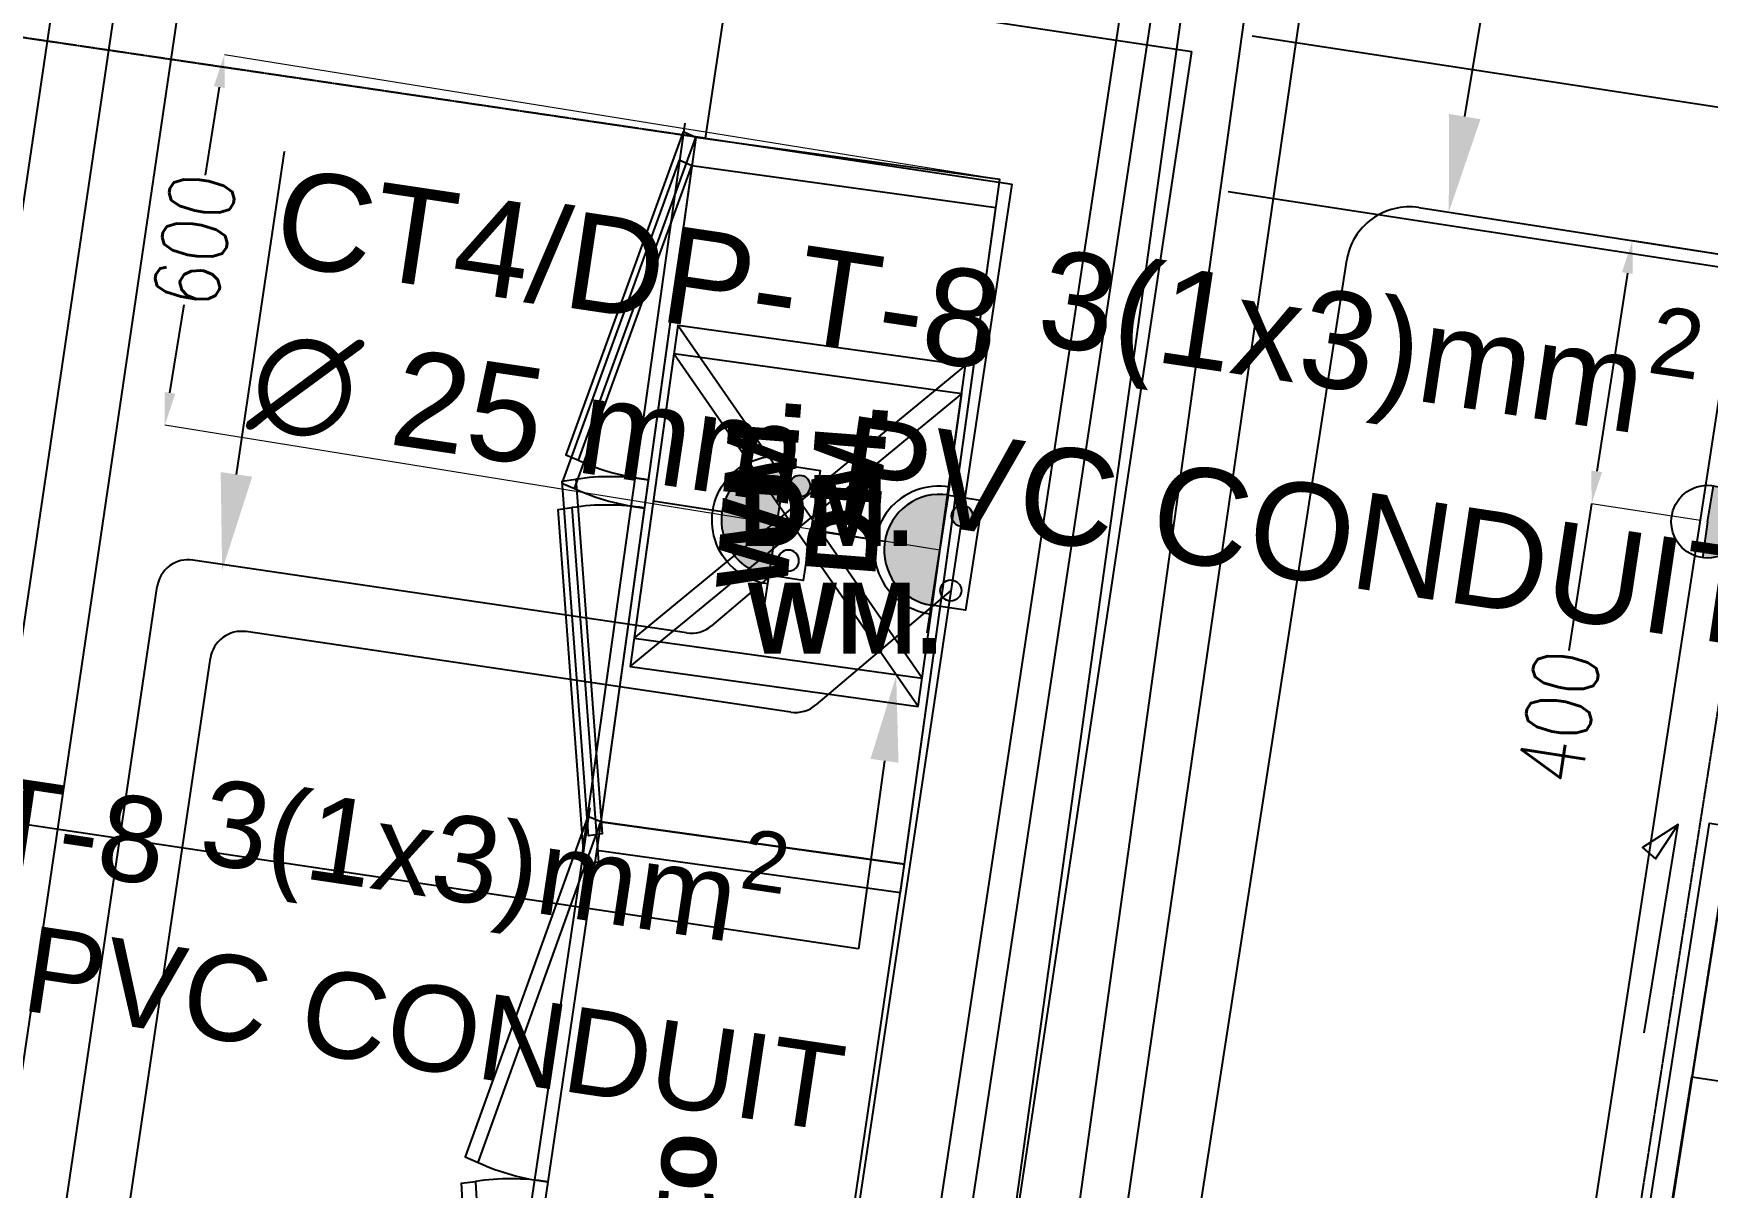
# Model space of a CAD drawing. Extents: x -678889171 to 586587, y -792238163 to 335485.
# Drawn here: x 32351 to 35003, y 43295 to 45124 of the extents above; entities that cross this region are included whole.
import ezdxf
from ezdxf import colors
from ezdxf.entities.mleader import LeaderData, LeaderLine
from ezdxf.math import Vec2, Vec3

# ---------------------------------------------------------------- set-up
doc = ezdxf.new("R2010")
doc.units = 0
doc.header["$MEASUREMENT"] = 0
doc.linetypes.add('XR-A-TYP30$0$HIDDEN', pattern=[0.375, 0.25, -0.125])
doc.linetypes.add('XR-A-TYP31$0$HIDDEN', pattern=[0.375, 0.25, -0.125])
doc.layers.get('0').update_dxf_attribs({"color": 8})
doc.layers.get('Defpoints').update_dxf_attribs({"color": 252})
for name, color, linetype in [('1', 8, 'Continuous'), ('25 EMBEDDED DATA', 10, 'Continuous'), ('9TH-FURN$0$XR-A-TYP-1-2-3-4-5-6-7-8-9-10$0$TYPICAL TYPES$0$I-EQPM', 252, 'Continuous'), ('9TH-FURN$0$XR-A-TYP-1-2-3-4-5-6-7-8-9-10$0$TYPICAL TYPES$0$I-FURN', 252, 'Continuous'), ('9TH-FURN$0$XR-A-TYP-1-2-3-4-5-6-7-8-9-10$0$TYPICAL TYPES$0$I-SPCL', 252, 'Continuous'), ('E-LIT-WIR-NO', 4, 'Continuous'), ('E-POW-BLOCK', 4, 'Continuous'), ('E-POW-WIR-NO', 4, 'Continuous'), ('E-TEXT', 3, 'Continuous'), ('loop line emped', 1, 'Continuous'), ('XR-A-9TH-FLOOR$0$A-WALL', 252, 'Continuous'), ('XR-A-TYP30$0$A-FLOR-OVHD', 252, 'XR-A-TYP30$0$HIDDEN'), ('XR-A-TYP30$0$A-WALL', 252, 'Continuous'), ('XR-A-TYP30$0$A-WALL-PRHT', 252, 'Continuous'), ('XR-A-TYP30$0$XR-A-3TH-FURN$0$XR-A-TYP-1-2-3-4-5-6-7-8-9$0$A-DOOR', 252, 'Continuous'), ('XR-A-TYP31$0$A-FLOR-OVHD', 252, 'XR-A-TYP31$0$HIDDEN'), ('XR-A-TYP31$0$XR-A-TYP-1-2-3-4-5-6-7-8-9$0$A-WALL', 252, 'Continuous'), ('XR-A-TYP31$0$XR-A-TYP31$0$XR-A-TYP-1-2-3-4-5-6-7-8-9$0$A-ANNO-NOTE', 252, 'Continuous'), ('XR-A-TYP31$0$XR-A-TYP31$0$XR-A-TYP-1-2-3-4-5-6-7-8-9$0$A-EQPM', 252, 'Continuous')]:
    doc.layers.add(name, color=color, linetype=linetype)
doc.styles.add('9TH-FURN$0$XR-A-TYP-1-2-3-4-5-6-7-8-9-10$0$TYPICAL TYPES$0$XREF_1BR$0$KZT', font='')
doc.styles.get("Standard").update_dxf_attribs({"font": 'arial.ttf'})
doc.styles.add('Work$0$E-M.MODUL', font='romans.shx', dxfattribs={"width": 0.8})
doc.styles.add('XR-A-TYP31$0$XR-A-TYP31$0$XR-A-TYP-1-2-3-4-5-6-7-8-9$0$TYPICAL TYPES$0$XREF_1BR$0$KZT', font='')
doc.styles.get('9TH-FURN$0$XR-A-TYP-1-2-3-4-5-6-7-8-9-10$0$TYPICAL TYPES$0$XREF_1BR$0$KZT').set_extended_font_data('AvantGarde LT Medium', bold=True)
doc.styles.get('XR-A-TYP31$0$XR-A-TYP31$0$XR-A-TYP-1-2-3-4-5-6-7-8-9$0$TYPICAL TYPES$0$XREF_1BR$0$KZT').set_extended_font_data('AvantGarde LT Medium', bold=True)
doc.dimstyles.new('Work$0$S-DIM', dxfattribs={"dimscale": 500, "dimtxt": 0.2065, "dimasz": 0.104, "dimexe": 0, "dimexo": 0, "dimgap": 0, "dimtad": 0, "dimdec": 0, "dimzin": 0, "dimdsep": 46, "dimtxsty": 'Work$0$E-M.MODUL', "dimcen": 0.25, "dimclrd": 5, "dimclre": 5, "dimclrt": 1, "dimadec": 0, "dimazin": 0, "dimtfac": 1, "dimtdec": 0, "dimtofl": 0, "dimtmove": 0, "dimatfit": 3, "dimfxl": 1, "dimtolj": 1, "dimtzin": 0, "dimlwe": 13, "dimarcsym": 0})

# ---------------------------------------------------------------- blocks, each defined once
blk = doc.blocks.new('so')
h = blk.add_hatch(color=3)
h.dxf.hatch_style = 1
h.paths.add_polyline_path([(35.34792172250044, 28.40981183705202, 1), (35.02792156250044, 28.40981183705199)])
at = {"layer": 'E-POW-BLOCK'}
h = blk.add_hatch(color=3, dxfattribs=at)
h.dxf.hatch_style = 1
edge = h.paths.add_edge_path()
edge.add_arc((35.0814921399025, 28.36166550970372), 0.03025259035537483, 0, 360)
at = {"color": 3}
blk.add_arc((35.18900666872388, 28.41391628597773), 0.18346999919749, 358.7181161938786, 181.2818838061319, dxfattribs=at)
at = {"layer": 'E-POW-BLOCK', "color": 3}
for p, q in [((35.18792164250043, 28.56981191705202), (35.18792164250044, 28.76981201705202)), ((35.42792176250044, 28.40981183705203), (34.94792152250044, 28.40981183705198))]:
    blk.add_line(p, q, dxfattribs=at)
blk.add_lwpolyline([(35.34723123084582, 28.409811837052), (35.02861205415505, 28.409811837052), (35.02861205415505, 28.31104866028553), (35.34723123084582, 28.31104866028553)], close=True, dxfattribs=at)
for centre in [(35.0814921399025, 28.36166550970372), (35.29756713674156, 28.36166550970372)]:
    blk.add_circle(centre, 0.03025259035537483, dxfattribs=at)
blk.add_arc((35.18792164250044, 28.40981183705198), 0.1600000800000001, 2.035554996136651e-12, 180, dxfattribs=at)
blk = doc.blocks.new('POWER OUTLET')
h = blk.add_hatch(color=3)
h.dxf.hatch_style = 1
h.paths.add_polyline_path([(-33.35452180699924, 31.98717332019851), (-34.06205133726363, 32.74224302445008, 0.207370734747003), (-34.38928182481724, 31.98717332019851, 0.6487759016068458), (-32.66350035819608, 31.21696708043626)])
at = {"color": 3}
for points in [[(-33.35452180699924, 31.98717332019851), (-34.06205133726363, 32.74224302445008)], [(-33.35452180699924, 31.98717332019851), (-32.66350035819608, 31.21696708043626)]]:
    blk.add_lwpolyline(points, dxfattribs=at)
blk.add_circle((-33.35452180699924, 31.98717332019851), 1.034760017818, dxfattribs=at)
blk = doc.blocks.new('rrrr')
h = blk.add_hatch(color=3)
h.dxf.hatch_style = 1
h.paths.add_polyline_path([(-8420.131906056013, 36002.98717763305, 1), (-8421.949195789919, 35826.00640821811)])
h = blk.add_hatch(color=3)
h.dxf.hatch_style = 1
edge = h.paths.add_edge_path()
edge.add_arc((-8393.808104223384, 35973.08576185553), 16.73251967756865, 0, 360)
at = {"color": 3}
for p, q in [((-8422.403518223397, 35781.76121586437, 4.103830315718892e-06), (-8419.677583622537, 36047.23236998678, 4.10386208767043e-06)), ((-8509.53093563045, 35915.40543779253, 4.103845794063456e-06), (-8620.143916514791, 35916.54124387621, 4.103845284524449e-06))]:
    blk.add_line(p, q, dxfattribs=at)
at = {"color": 3, "elevation": 4.103835908367178e-06}
blk.add_lwpolyline([(-8421.945274468764, 35826.38829472812), (-8420.135827377173, 36002.60529112303), (-8365.513407769646, 36002.0444123184), (-8367.322854861237, 35825.82741592349)], close=True, dxfattribs=at)
at = {"color": 3}
for centre in [(-8393.808104223384, 35973.08576185553, 4.10385336908865e-06), (-8395.035200089544, 35853.58232413253, 4.103839066753452e-06)]:
    blk.add_circle(centre, 16.73251967756865, dxfattribs=at)
for centre, radius, start, end in [((-8423.31673833461, 35913.92001257971, 4.103846119418233e-06), 101.4761161194281, 88.12980723250388, 270.6935748447572), ((-8421.040550922955, 35914.49679292558, 4.103846201694661e-06), 88.49504969867529, 89.41169103863581, 269.4116910386338)]:
    blk.add_arc(centre, radius, start, end, dxfattribs=at)
blk = doc.blocks.new('*D3039')
at = {"layer": '1', "color": 5, "lineweight": 13, "transparency": 16777216}
for p, q in [((33881.33334044406, 44892.32110728625), (32653.15513031086, 45090.22421366379)), ((33786.7225387315, 44305.1705201453), (32558.54432859831, 44503.07362652284))]:
    blk.add_line(p, q, dxfattribs=at)
at = {"layer": '1', "color": 5, "lineweight": -2, "transparency": 16777216}
for p, q in [((32644.88279045407, 45038.88642647644), (32622.43152864188, 44899.5548563336)), ((32566.8166684551, 44554.41141371019), (32589.26793026729, 44693.74298385303))]:
    blk.add_line(p, q, dxfattribs=at)
at = {"layer": '1', "color": 5, "transparency": 16777216}
for points in [[(32636.32649258951, 45040.2651497859), (32653.43908831863, 45037.50770316697), (32653.15513031086, 45090.22421366379)], [(32558.26037059054, 44555.79013701965), (32575.37296631966, 44553.03269040072), (32558.54432859831, 44503.07362652284)]]:
    blk.add_solid(points, dxfattribs=at)
at = {"layer": 'Defpoints', "color": 0, "transparency": 16777216}
for p in [(32653.15513031086, 45090.22421366379), (33881.33334044406, 44892.32110728625), (33786.7225387315, 44305.1705201453, 3.558781863052026e-07)]:
    blk.add_point(p, dxfattribs=at)
at = {"layer": '1', "color": 1, "transparency": 16777216, "insert": (32605.84972945459, 44796.64892009331), "char_height": 103.25, "attachment_point": 5, "rotation": 80.8462990930083, "style": 'Work$0$E-M.MODUL'}
blk.add_mtext('\\A1;600', dxfattribs=at)
blk = doc.blocks.new('*D3060')
at = {"layer": '1', "color": 5, "lineweight": 13, "transparency": 16777216}
for p, q in [((35055.91698810153, 44768.94549564221), (34883.66893133656, 44795.60093578102)), ((34991.39827244975, 44352.02409655391), (34819.15021568481, 44378.67953669272))]:
    blk.add_line(p, q, dxfattribs=at)
at = {"layer": '1', "color": 5, "lineweight": -2, "transparency": 16777216}
for p, q in [((34875.71657207119, 44744.2126104326), (34827.10257495019, 44430.06786204113)), ((34819.15021568481, 44378.67953669272), (34783.17400642276, 44146.20045914287))]:
    blk.add_line(p, q, dxfattribs=at)
at = {"layer": '1', "color": 5, "transparency": 16777216}
for points in [[(34867.15185117978, 44745.53800364349), (34884.28129296259, 44742.8872172217), (34883.66893133656, 44795.60093578102)], [(34818.53785405878, 44431.39325525203), (34835.66729584159, 44428.74246883023), (34819.15021568481, 44378.67953669272)]]:
    blk.add_solid(points, dxfattribs=at)
at = {"layer": 'Defpoints', "color": 0, "transparency": 16777216}
for p in [(34883.66893133656, 44795.60093578102), (35055.91698810153, 44768.94549564221, 6.5255059497611e-05), (34991.39827244975, 44352.02409655391, -6.468178324614549e-07)]:
    blk.add_point(p, dxfattribs=at)
at = {"layer": '1', "color": 1, "transparency": 16777216, "insert": (34766.93284192308, 44041.249686989), "char_height": 103.25, "attachment_point": 5, "rotation": 81.20323809649544, "style": 'Work$0$E-M.MODUL'}
blk.add_mtext('\\A1;400', dxfattribs=at)
blk = doc.blocks.new('XR-A-TYP31')
at = {"layer": 'XR-A-TYP31$0$A-FLOR-OVHD'}
blk.add_line((34685.49204369034, 31662.09846213763, 1.99686248201332e-09), (36215.55275387655, 31436.04592875566, 1.99686248201332e-09), dxfattribs=at)
at = {"layer": 'XR-A-TYP31$0$XR-A-TYP-1-2-3-4-5-6-7-8-9$0$A-WALL'}
for p, q in [((36215.55275387655, 31436.04592875566, 1.99686248201332e-09), (36667.8509292797, 34456.92319568953, 2.662502179768815e-09)), ((36499.80716984542, 31646.21770225089), (36985.99946925664, 31573.42299048748)), ((36572.84657746769, 28814.78984692593), (36985.99946925664, 31573.42299048748, -4.619594763719947e-06)), ((36215.55275387655, 31436.04592875566, 1.996862482013327e-09), (36701.62560627155, 31363.24813574153, 1.330633926154142e-09)), ((36362.62245538359, 29099.06276505934), (36701.62560627155, 31363.24813574153))]:
    blk.add_line(p, q, dxfattribs=at)
at = {"layer": 'XR-A-TYP31$0$XR-A-TYP31$0$XR-A-TYP-1-2-3-4-5-6-7-8-9$0$A-EQPM', "extrusion": (2.873194965248453e-08, -4.026322425676677e-09, 0.9999999999999996)}
for points, elevation in [([(36008.3766031796, 30880.48412173206), (36194.24103375776, 31392.16465561238), (36173.83747123725, 31400.88106734422), (35987.9730406585, 30889.20053346382)], 0.0009276337336299188), ([(36524.85296272729, 30240.56256447482), (36675.5317663015, 31325.31010264098), (36194.24103375776, 31392.16465561238), (36043.56223018379, 30307.41711744624)], 0.0009276337336299301), ([(36552.76074500028, 30535.4320704419), (36621.55363056123, 31030.67699863013), (36165.42004801774, 31094.03705253164), (36096.62716245691, 30598.79212434336)], 0.0009276337336299292), ([(36004.19546327858, 30850.38379503317), (36045.9973077271, 30288.45001806271), (36023.990519436, 30285.62469222388), (35982.18867498702, 30847.55846919441)], 0.0009276337336299301)]:
    blk.add_lwpolyline(points, close=True, dxfattribs=dict(at, elevation=elevation))
for points, elevation in [([(36019.34740575422, 30291.47354093748), (36177.18295205306, 31414.72616816232)], 0.0009276337336299339), ([(36552.76074500028, 30535.4320704419), (36165.42004801774, 31094.03705253164)], 0.0009276337336299259), ([(36096.62716245691, 30598.79212434336), (36621.55363056123, 31030.67699863013)], 0.0009276337336299338)]:
    blk.add_lwpolyline(points, dxfattribs=dict(at, elevation=elevation))
for centre, radius, start, end in [((36161.17671486131, 31216.36622528359, 0.0009276337336299269), 369.004961506218, 245.538174135609, 263.4214598342082), ((36059.66439072527, 30485.57170682323, 0.00092763373362993), 369.0049615062179, 80.7622017421799, 98.64548743875548)]:
    blk.add_arc(centre, radius, start, end, dxfattribs=at)
at = {"layer": 'XR-A-TYP31$0$XR-A-TYP31$0$XR-A-TYP-1-2-3-4-5-6-7-8-9$0$A-ANNO-NOTE', "extrusion": (2.873194965248453e-08, -4.026322425676677e-09, 0.9999999999999996), "char_height": 112.5000000000005, "width": 1932.754287415223, "attachment_point": 4, "text_direction": (0.9999999999999997, 0, -2.873194965248452e-08), "style": 'XR-A-TYP31$0$XR-A-TYP31$0$XR-A-TYP-1-2-3-4-5-6-7-8-9$0$TYPICAL TYPES$0$XREF_1BR$0$KZT'}
for s, insert in [('DM.', (36269.39594153635, 30846.10252585656, -7.741843685656601e-06)), ('WM.', (36282.17795979351, 30675.44598388166, 8.685259289215767e-06))]:
    blk.add_mtext(s, dxfattribs=dict(at, insert=insert))
blk = doc.blocks.new('XR-A-TYP30$0$sliding door')
at = {"layer": 'XR-A-TYP30$0$A-FLOR-OVHD', "elevation": -1.028548679285479e-05}
blk.add_lwpolyline([(23325.25673853905, 31109.91800720192), (23561.4116579907, 32692.39419335684), (23610.86477839546, 32685.0193098081), (23374.70985894381, 31102.54312365318), (23325.25673853905, 31109.91800720192)], dxfattribs=at)
at = {"layer": 'XR-A-TYP30$0$XR-A-3TH-FURN$0$XR-A-TYP-1-2-3-4-5-6-7-8-9$0$A-DOOR', "elevation": -1.028548679285479e-05}
blk.add_lwpolyline([(23411.73600746936, 31452.283872752), (23529.81346660385, 32243.52196185279), (23495.19680020676, 32248.68785068982), (23377.11934107091, 31457.44976158894)], close=True, dxfattribs=at)
at = {"layer": 'XR-A-TYP30$0$XR-A-3TH-FURN$0$XR-A-TYP-1-2-3-4-5-6-7-8-9$0$A-DOOR'}
blk.add_lwpolyline([(23529.04594575043, 31895.21303694561), (23576.35694313236, 32226.40417170602), (23619.81343256664, 32174.5933517211), (23594.61180640721, 32163.74603247772), (23576.35694313236, 32226.40417170602)], dxfattribs=at)
blk = doc.blocks.new('XR-A-TYP30')
at = {"layer": 'XR-A-TYP30$0$A-WALL'}
blk.add_lwpolyline([(37197.42278878908, 26274.05268038635), (37778.27230273029, 29948.53269571758), (37896.88479462831, 29930.3291796636), (37855.71330946564, 29669.87486096977)], dxfattribs=at)
at = {"layer": 'XR-A-TYP30$0$A-WALL-PRHT', "ltscale": 0.05}
for p, q in [((38013.19152657819, 31454.84336696951, -2.420752382133214e-07), (37081.92190366537, 31597.75434309311, -4.270533400677107e-06)), ((37975.23061213303, 31207.74204133459, -2.422208537976162e-07), (37043.69078958173, 31350.69487268981, -4.270533400606745e-06))]:
    blk.add_line(p, q, dxfattribs=at)
at = {"layer": 'XR-A-TYP30$0$A-WALL', "xscale": -1, "rotation": 342.6061471335196}
blk.add_blockref('XR-A-TYP30$0$sliding door', (50621.41649555963, -7452.604455764464, 1.009061275758142e-05), dxfattribs=at)

msp = doc.modelspace()

# ---------------------------------------------------------------- linework, layer by layer
at = {"layer": '9TH-FURN$0$XR-A-TYP-1-2-3-4-5-6-7-8-9-10$0$TYPICAL TYPES$0$I-EQPM', "extrusion": (2.873194965248452e-08, -4.026322425676677e-09, 0.9999999999999996), "elevation": 0.0007927258044818026}
msp.add_lwpolyline([(33758.56231914282, 44102.44307508717), (33827.35520470374, 44597.6880032754), (33371.22162216027, 44661.04805717691), (33302.42873659944, 44165.80312898863)], close=True, dxfattribs=at)
at = {"layer": '9TH-FURN$0$XR-A-TYP-1-2-3-4-5-6-7-8-9-10$0$TYPICAL TYPES$0$I-EQPM', "extrusion": (2.873194965248452e-08, -4.026322425676677e-09, 0.9999999999999996)}
for points, elevation in [([(33758.56231914282, 44102.44307508717), (33371.22162216027, 44661.04805717691)], 0.0007927258044817992), ([(33302.42873659944, 44165.80312898863), (33827.35520470374, 44597.6880032754)], 0.0007927258044818074)]:
    msp.add_lwpolyline(points, dxfattribs=dict(at, elevation=elevation))
at = {"layer": '9TH-FURN$0$XR-A-TYP-1-2-3-4-5-6-7-8-9-10$0$TYPICAL TYPES$0$I-FURN', "extrusion": (2.873194965248452e-08, -4.026322425676677e-09, 0.9999999999999996)}
for points, elevation in [([(33225.14897989675, 43858.48454558275), (33382.98452619556, 44981.73717280759)], 0.0007927258044818069), ([(33057.22806157799, 42717.69784943331), (33232.30572262102, 43896.98963464153)], 0.0007927258044817952)]:
    msp.add_lwpolyline(points, dxfattribs=dict(at, elevation=elevation))
for points, elevation in [([(33214.17817732213, 44447.49512637733), (33400.04260790029, 44959.17566025765), (33379.63904537975, 44967.89207198949), (33193.77461480103, 44456.21153810909)], 0.000792725804481792), ([(33730.65453686983, 43807.57356912009), (33881.33334044403, 44892.32110728625), (33400.04260790029, 44959.17566025765), (33249.36380432632, 43874.42812209151)], 0.0007927258044818035), ([(33209.99703742108, 44417.39479967843), (33251.7988818696, 43855.46102270798), (33229.79209357854, 43852.63569686915), (33187.99024912955, 44414.56947383968)], 0.0007927258044818034), ([(33054.87831636608, 43334.72800922061), (33249.36380432649, 43874.42812209155), (33228.96024180607, 43883.14453382335), (33034.4747538457, 43343.44442095234)], 0.0007927258044818053), ([(33562.73361855109, 42666.7868729706), (33730.65453686989, 43807.57356912014), (33249.36380432649, 43874.42812209155), (33081.44288600747, 42733.64142594204)], 0.0007927258044818014), ([(33050.69717646523, 43304.62768252167), (33083.87796355135, 42714.67432655848), (33061.87117525974, 42711.8490007196), (33028.69038817358, 43301.80235668293)], 0.0007927258044818016)]:
    msp.add_lwpolyline(points, close=True, dxfattribs=dict(at, elevation=elevation))
for centre, start, end in [((33265.46596486781, 44052.58271146849, 0.0007927258044818036), 80.7622017421799, 98.64548743874538), ((33366.97828900388, 44783.37722992886, 0.0007927258044818009), 245.5381741356089, 263.4214598342082), ((33207.67842804805, 43670.61011277207, 0.0007927258044818039), 245.5381741356089, 263.4214598342082), ((33106.16610391189, 42939.81559431174, 0.0007927258044818034), 80.7622017421799, 98.64548743874538)]:
    msp.add_arc(centre, 369.0049615062179, start, end, dxfattribs=at)

# ---------------------------------------------------------------- texts
at = {"layer": '9TH-FURN$0$XR-A-TYP-1-2-3-4-5-6-7-8-9-10$0$TYPICAL TYPES$0$I-SPCL', "extrusion": (2.873194965248452e-08, -4.026322425676677e-09, 0.9999999999999996), "char_height": 112.5, "width": 1932.754287415214, "attachment_point": 4, "text_direction": (0.07658943783644942, 0.997062715184906, 1.8139320981261e-09), "style": '9TH-FURN$0$XR-A-TYP-1-2-3-4-5-6-7-8-9-10$0$TYPICAL TYPES$0$XREF_1BR$0$KZT'}
for s, insert in [('WM.', (33487.97953393601, 44242.45698852656, 8.68525928928071e-06)), ('DM.', (33627.91267110646, 44265.66437810325, 1.169896240133368e-06)), ('sto', (33362.94373810999, 43157.32633940536, 7.90869561238186e-06))]:
    msp.add_mtext(s, dxfattribs=dict(at, insert=insert))

# ---------------------------------------------------------------- next in the draw order: block references
at = {"layer": 'XR-A-9TH-FLOOR$0$A-WALL'}
msp.add_blockref('XR-A-TYP31', (-2800.434649049275, 13522.11598560929), dxfattribs=at)

# ---------------------------------------------------------------- next in the draw order: block references
msp.add_blockref('XR-A-TYP30', (-2800.434649049275, 13522.11598560929), dxfattribs=at)

# ---------------------------------------------------------------- next in the draw order: linework, layer by layer
at = {"color": 240, "true_color": 0xed1f24}
for p, q in [((34863.88586434198, 48647.82139711937, -0.038524143762519), (33802.32668167344, 41334.2390310721, 8.313185191255457e-05)), ((34630.40511922815, 48472.49650704023, -0.04105911767874204), (33541.91401893267, 40646.17290844493, -6.693682194865158e-06))]:
    msp.add_line(p, q, dxfattribs=at)
at = {"layer": 'E-POW-WIR-NO', "color": 4}
msp.add_line((34758.26139876302, 42832.80711772991, -3.534033887753908e-07), (35051.18525720542, 44741.62099264791, -7.220627502283681e-07), dxfattribs=at)
at = {"layer": 'loop line emped', "color": 3}
for p, q in [((33647.58156210266, 40680.00216469709, -6.247418180315052e-06), (34790.92137523901, 48900.68716137976, -1.430131451998599e-05)), ((31715.75481145104, 40677.06936267742, 1.869068774116873e-06), (32840.16155833891, 48266.23504222722, -3.059312672104054e-07)), ((31822.10611634859, 40712.03651869103, 1.037545809990477e-06), (32743.73494065501, 46950.17962794566, 4.460702722402588e-06)), ((31928.36277401171, 40747.03820551889, 5.918619983774978e-07), (32622.91670147184, 45448.2006283111, 5.555442866321926e-06)), ((34128.72426141545, 45199.28995566456, 0.001391782276126685), (33436.2425138955, 40613.52685112717, -8.99776866052776e-06)), ((34075.10086680448, 45173.24925294404, 0.001160454439580915), (33379.3974547156, 40571.95482902148, -0.0001357954061994397)), ((34545.29071396738, 44847.96506973271, 7.746107538875863e-05), (36097.69492611554, 44607.73003704019, 4.0352388580394e-05)), ((33810.99627924082, 40756.83183146325, -1.09059909766179e-05), (34431.17401278694, 44764.43436572685, 7.763961471140418e-05)), ((33385.30331244724, 44173.98569305667, 1.115299770569796e-05), (32603.35905427925, 44289.51083486684, 3.665014894331997e-06)), ((33546.54393383345, 44288.57729238374, 1.303360230293753e-05), (33424.97662725119, 44185.33751992722, 1.018272641017427e-05)), ((32034.61943167471, 40782.03989234674, 4.738847757557738e-07), (32546.5882439331, 44247.35546637547, 5.142210295085029e-06)), ((33803.85040664003, 44241.19015666225, 5.413042173416788e-06), (33590.29230510502, 44059.82815705421, 4.048894020221554e-07)), ((33550.61899030107, 44048.47633018365, 1.10763873084575e-07), (32687.66979126196, 44175.96921417452, 4.376368204658983e-06)), ((32140.87608933781, 40817.04157917461, 4.067708531616801e-07), (32630.89898091581, 44133.81384568315, 5.005278487058159e-06))]:
    msp.add_line(p, q, dxfattribs=at)
at = {"layer": 'loop line emped', "color": 3, "extrusion": (2.000535501696625e-08, -2.519320078619193e-08, 0.9999999999999996)}
msp.add_arc((34529.99771538004, 44749.1413671396, -0.0003613119085679148), 100, 81.20323809515729, 171.203238096807, dxfattribs=at)
at = {"layer": 'loop line emped', "color": 3}
for centre in [(32596.05133335185, 44240.04774544808, -0.001752150284019795), (32680.36207033455, 44126.50612475575, 0.001114477175658268)]:
    msp.add_arc(centre, 50, 81.59586527680123, 171.5958652774013, dxfattribs=at)
at = {"layer": 'loop line emped', "color": 3, "extrusion": (4.879985718305229e-08, -8.507712563786634e-08, 0.9999999999999953)}
msp.add_arc((33392.61103337464, 44223.44878247544, -0.002166537620814472), 50, 261.5958652768015, 310.3392342283163, dxfattribs=at)
at = {"layer": 'loop line emped', "color": 3, "extrusion": (7.353847579293722e-10, -2.848005731828826e-08, 0.9999999999999997)}
msp.add_arc((33557.92671122847, 44097.93941960239, -0.001229719752969246), 50, 261.5958652768012, 310.3392342283163, dxfattribs=at)

# ---------------------------------------------------------------- next in the draw order: block references
at = {"layer": '25 EMBEDDED DATA', "color": 1, "rotation": 351.8685461071015}
msp.add_blockref('rrrr', (37043.18376471256, 7560.640803096525, 1.309203106663359e-06), dxfattribs=at)
at = {"layer": 'E-LIT-WIR-NO', "xscale": -553.0937840698281, "yscale": 553.0937840698285, "zscale": 553.0937840698281, "rotation": 81.28023714573723}
msp.add_blockref('so', (52011.5938533709, 61207.66469430708, 1.302254094285617e-05), dxfattribs=at)
at = {"layer": 'E-POW-BLOCK', "xscale": 55.67728743761146, "yscale": 55.67728743761146, "zscale": 55.67728743761146, "rotation": 128.7573015478719}
msp.add_blockref('POWER OUTLET', (35229.11723808345, 46913.34751315096, 4.493844797044781e-05), dxfattribs=at)

# ---------------------------------------------------------------- next in the draw order: dimensions: what is measured, and where the dimension line sits
at = {"layer": '1', "color": 4}
dim = msp.add_aligned_dim(p1=(33786.7225387315, 44305.17052014529, 3.558781863052026e-07), p2=(33881.33334044405, 44892.32110728625), distance=1244.0206410505584, text='600', dimstyle='Work$0$S-DIM', dxfattribs=at)
dim.commit()
dim.dimension.update_dxf_attribs({"geometry": '*D3039', "text_midpoint": (32605.84972945459, 44796.64892009331)})
dim = msp.add_linear_dim(base=(34883.66893133656, 44795.60093578102), p1=(34991.39827244976, 44352.02409655391, -6.468178324614549e-07), p2=(35055.91698810153, 44768.94549564221, 6.5255059497611e-05), angle=81.20323809649446, text='400', dimstyle='Work$0$S-DIM', dxfattribs=at)
dim.commit()
dim.dimension.update_dxf_attribs({"geometry": '*D3060', "text_midpoint": (34766.93284192308, 44041.249686989), "dimtype": 161})

# ---------------------------------------------------------------- next in the draw order: leaders
at = {"layer": 'E-TEXT', "color": 30}
ml = msp.add_multileader_mtext('Standard', dxfattribs=at)
ml.set_content('\\C30;CT5/DP-T-8 {\\A1;3(1x3)mm\\H0.7x;\\S2^ ;\\H1.42857x; \\P∅ 25 mm PVC CONDUIT}', color=3)
ml.set_leader_properties(color=30)
ml.build(insert=Vec2(0, 0))
ml.multileader.update_dxf_attribs({"text_right_attachment_type": 6, "dogleg_length": 0.2763936738358556, "arrow_head_size": 153.5520410199195, "scale": 2})
ctx = ml.context
ctx.base_point, ctx.scale, ctx.char_height, ctx.arrow_head_size, ctx.landing_gap_size, ctx.plane_origin, ctx.plane_x_axis, ctx.plane_y_axis = Vec3(34961.21775997059, 46295.12978461802, -1.148578235539028e-06), 2, 153.5520410199195, 153.5520410199195, 3.071040820398391, Vec3(32655.25989907453, 56607.69740638434, 3.185307356887032e-05), Vec3(0.9857841249838915, -0.1680168412086825, 3.477911888746864e-09), Vec3(0.1680168412086825, 0.9857841249838915, 4.799668914001087e-09)
ctx.right_attachment = 6
notes = []
notes.append((ctx, [(0, (1, 1, 0), (34960.67283097876, 46295.22266220203, -1.150500781227445e-06), (0.9857841249838915, -0.1680168412086825, 3.477911888746863e-09), 0.5527873476717117, [(1, [(34133.32391369343, 45212.0671542855, -9.146180016685249e-06)], 0, [])])]))
ctx.mtext.insert, ctx.mtext.text_direction, ctx.mtext.rotation, ctx.mtext.width, ctx.mtext.defined_height, ctx.mtext.flow_direction, ctx.mtext.extrusion = Vec3(34977.66396148503, 46373.34434605297, -7.545674918433611e-07), Vec3(0.9857841249838915, -0.1680168412086825, 3.477911888746863e-09), 6.114367742113312, 3689.840183907986, 503.608197250026, 5, Vec3(-4.234895537797359e-09, -4.147089651051517e-09, 1)
ml = msp.add_multileader_mtext('Standard', dxfattribs=at)
ml.set_content('\\C30;CT9/DP-T-8 {\\A1;3(1x3)mm\\H0.7x;\\S2^ ;\\H1.42857x; \\P∅ 25 mm PVC CONDUIT}', color=3)
ml.set_leader_properties(color=30)
ml.build(insert=Vec2(0, 0))
ml.multileader.update_dxf_attribs({"text_right_attachment_type": 6, "dogleg_length": 0.2763936738358556, "arrow_head_size": 153.5520410199195, "scale": 2})
ctx = ml.context
ctx.base_point, ctx.scale, ctx.char_height, ctx.arrow_head_size, ctx.landing_gap_size, ctx.plane_origin, ctx.plane_x_axis, ctx.plane_y_axis = Vec3(34735.10497433638, 45689.67720766802, -2.227357265668847e-06), 2, 153.5520410199195, 153.5520410199195, 3.071040820398391, Vec3(32770.30616561821, 55913.991632997, 3.185307356887032e-05), Vec3(0.9857841249838915, -0.1680168412086825, 3.477911888746864e-09), Vec3(0.1680168412086825, 0.9857841249838915, 4.799668914001087e-09)
ctx.right_attachment = 6
notes.append((ctx, [(0, (1, 1, 0), (34734.56004534455, 45689.77008525204, -2.229279811357263e-06), (0.9857841249838915, -0.1680168412086825, 3.477911888746863e-09), 0.5527873476717117, [(1, [(34592.81951704583, 44840.80307873286, -6.350278429078852e-06)], 0, [])])]))
ctx.mtext.insert, ctx.mtext.text_direction, ctx.mtext.rotation, ctx.mtext.width, ctx.mtext.defined_height, ctx.mtext.flow_direction, ctx.mtext.extrusion = Vec3(34751.55117585081, 45767.89176910297, -1.83334652197318e-06), Vec3(0.9857841249838915, -0.1680168412086825, 3.477911888746863e-09), 6.114367742113312, 3689.840183907986, 503.608197250026, 5, Vec3(-4.234895537797359e-09, -4.147089651051517e-09, 1)
ml = msp.add_multileader_mtext('Standard', dxfattribs=at)
ml.set_content('\\C30;CT{\\fArial|b0|i0|c178|p34;4}/DP-T-8 {\\A1;3(1x3)mm\\H0.7x;\\S2^ ;\\H1.42857x; \\P∅ 25 mm PVC CONDUIT}', color=3)
ml.set_leader_properties(color=30)
ml.build(insert=Vec2(0, 0))
ml.multileader.update_dxf_attribs({"text_right_attachment_type": 6, "dogleg_length": 0.2763936738358558, "arrow_head_size": 153.5520410199195, "scale": 2})
ctx = ml.context
ctx.base_point, ctx.scale, ctx.char_height, ctx.arrow_head_size, ctx.landing_gap_size, ctx.plane_origin, ctx.plane_x_axis, ctx.plane_y_axis = Vec3(32749.00501671183, 44936.59367645177, 6.792994697988179e-07), 2, 153.5520410199195, 153.5520410199195, 3.071040820398391, Vec3(30711.56287114765, 53349.67565662468, 2.784876407387835e-05), Vec3(0.9890550111113342, -0.1475472297115697, 3.477911888746863e-09), Vec3(0.1475472297115697, 0.9890550111113342, 4.799668914001096e-09)
ctx.right_attachment = 6
notes.append((ctx, [(0, (1, 1, 0), (32748.45827961554, 44936.67523869354, 6.773769241104016e-07), (0.9890550111113342, -0.1475472297115697, 3.477911888746863e-09), 0.5527873476717117, [(1, [(32649.5467099153, 44273.3178796437, -2.541552652068692e-06)], 0, [])])]))
ctx.mtext.insert, ctx.mtext.text_direction, ctx.mtext.rotation, ctx.mtext.width, ctx.mtext.defined_height, ctx.mtext.flow_direction, ctx.mtext.extrusion = Vec3(32763.826439064, 45015.13233320229, 1.073310213494486e-06), Vec3(0.9890550111113342, -0.1475472297115697, 3.477911888746862e-09), 6.135097408750482, 3091.441266896019, 79.38854160303457, 5, Vec3(-4.148024033562359e-09, -4.23398032670248e-09, 1)
ml = msp.add_multileader_mtext('Standard', dxfattribs=at)
ml.set_content('\\C30;CT{\\fArial|b0|i0|c178|p34;5}/DP-T-8 {\\A1;3(1x3)mm\\H0.7x;\\S2^ ;\\H1.42857x; \\P∅ 25 mm PVC CONDUIT}', color=3)
ml.set_leader_properties(color=30)
ml.build(insert=Vec2(0, 0))
ml.multileader.update_dxf_attribs({"text_right_attachment_type": 6, "dogleg_length": 0.2763936738358556, "arrow_head_size": 135.9281794588343, "scale": 2})
ctx = ml.context
ctx.base_point, ctx.scale, ctx.char_height, ctx.arrow_head_size, ctx.landing_gap_size, ctx.plane_origin, ctx.plane_x_axis, ctx.plane_y_axis = Vec3(31558.57614637791, 44079.75254299662, -3.157018961372475e-06), 2, 135.9281794588343, 135.9281794588343, 2.718563589176686, Vec3(30646.84693923616, 52378.33763393282, 2.819715238967864e-05), Vec3(0.9890550111113342, -0.1475472297115697, 3.477911888746863e-09), Vec3(0.1475472297115697, 0.9890550111113342, 4.799668914001096e-09)
ctx.right_attachment = 6
notes.append((ctx, [(1, (1, 1, 0), (33657.73689399342, 43673.16261987522, 3.828856534515946e-06), (-0.9890550111113342, 0.1475472297115697, -3.477911888746863e-09), 0.4893414460518049, [(1, [(33717.43029867634, 44106.03131759743, 5.909223761912306e-06)], 0, [])])]))
ctx.mtext.insert, ctx.mtext.text_direction, ctx.mtext.rotation, ctx.mtext.width, ctx.mtext.defined_height, ctx.mtext.flow_direction, ctx.mtext.extrusion = Vec3(31571.69644711724, 44149.27696324092, -2.808230611038364e-06), Vec3(0.9890550111113342, -0.1475472297115697, 3.477911888746862e-09), 6.135097408750482, 3192.308608363624, 114.6621341893666, 5, Vec3(-4.148024033562359e-09, -4.23398032670248e-09, 1)
for ctx, leaders in notes:
    for number, flags, end, landing, length, lines in leaders:
        leader = LeaderData()
        leader.index, (leader.has_last_leader_line, leader.has_dogleg_vector, leader.attachment_direction) = number, flags
        leader.last_leader_point, leader.dogleg_vector, leader.dogleg_length = Vec3(end), Vec3(landing), length
        for number, points, colour, breaks in lines:
            line = LeaderLine()
            line.index, line.vertices, line.color, line.breaks = number, Vec3.list(points), colors.encode_raw_color(colour), breaks
            leader.lines.append(line)
        ctx.leaders.append(leader)

doc.saveas('drawing.dxf')
